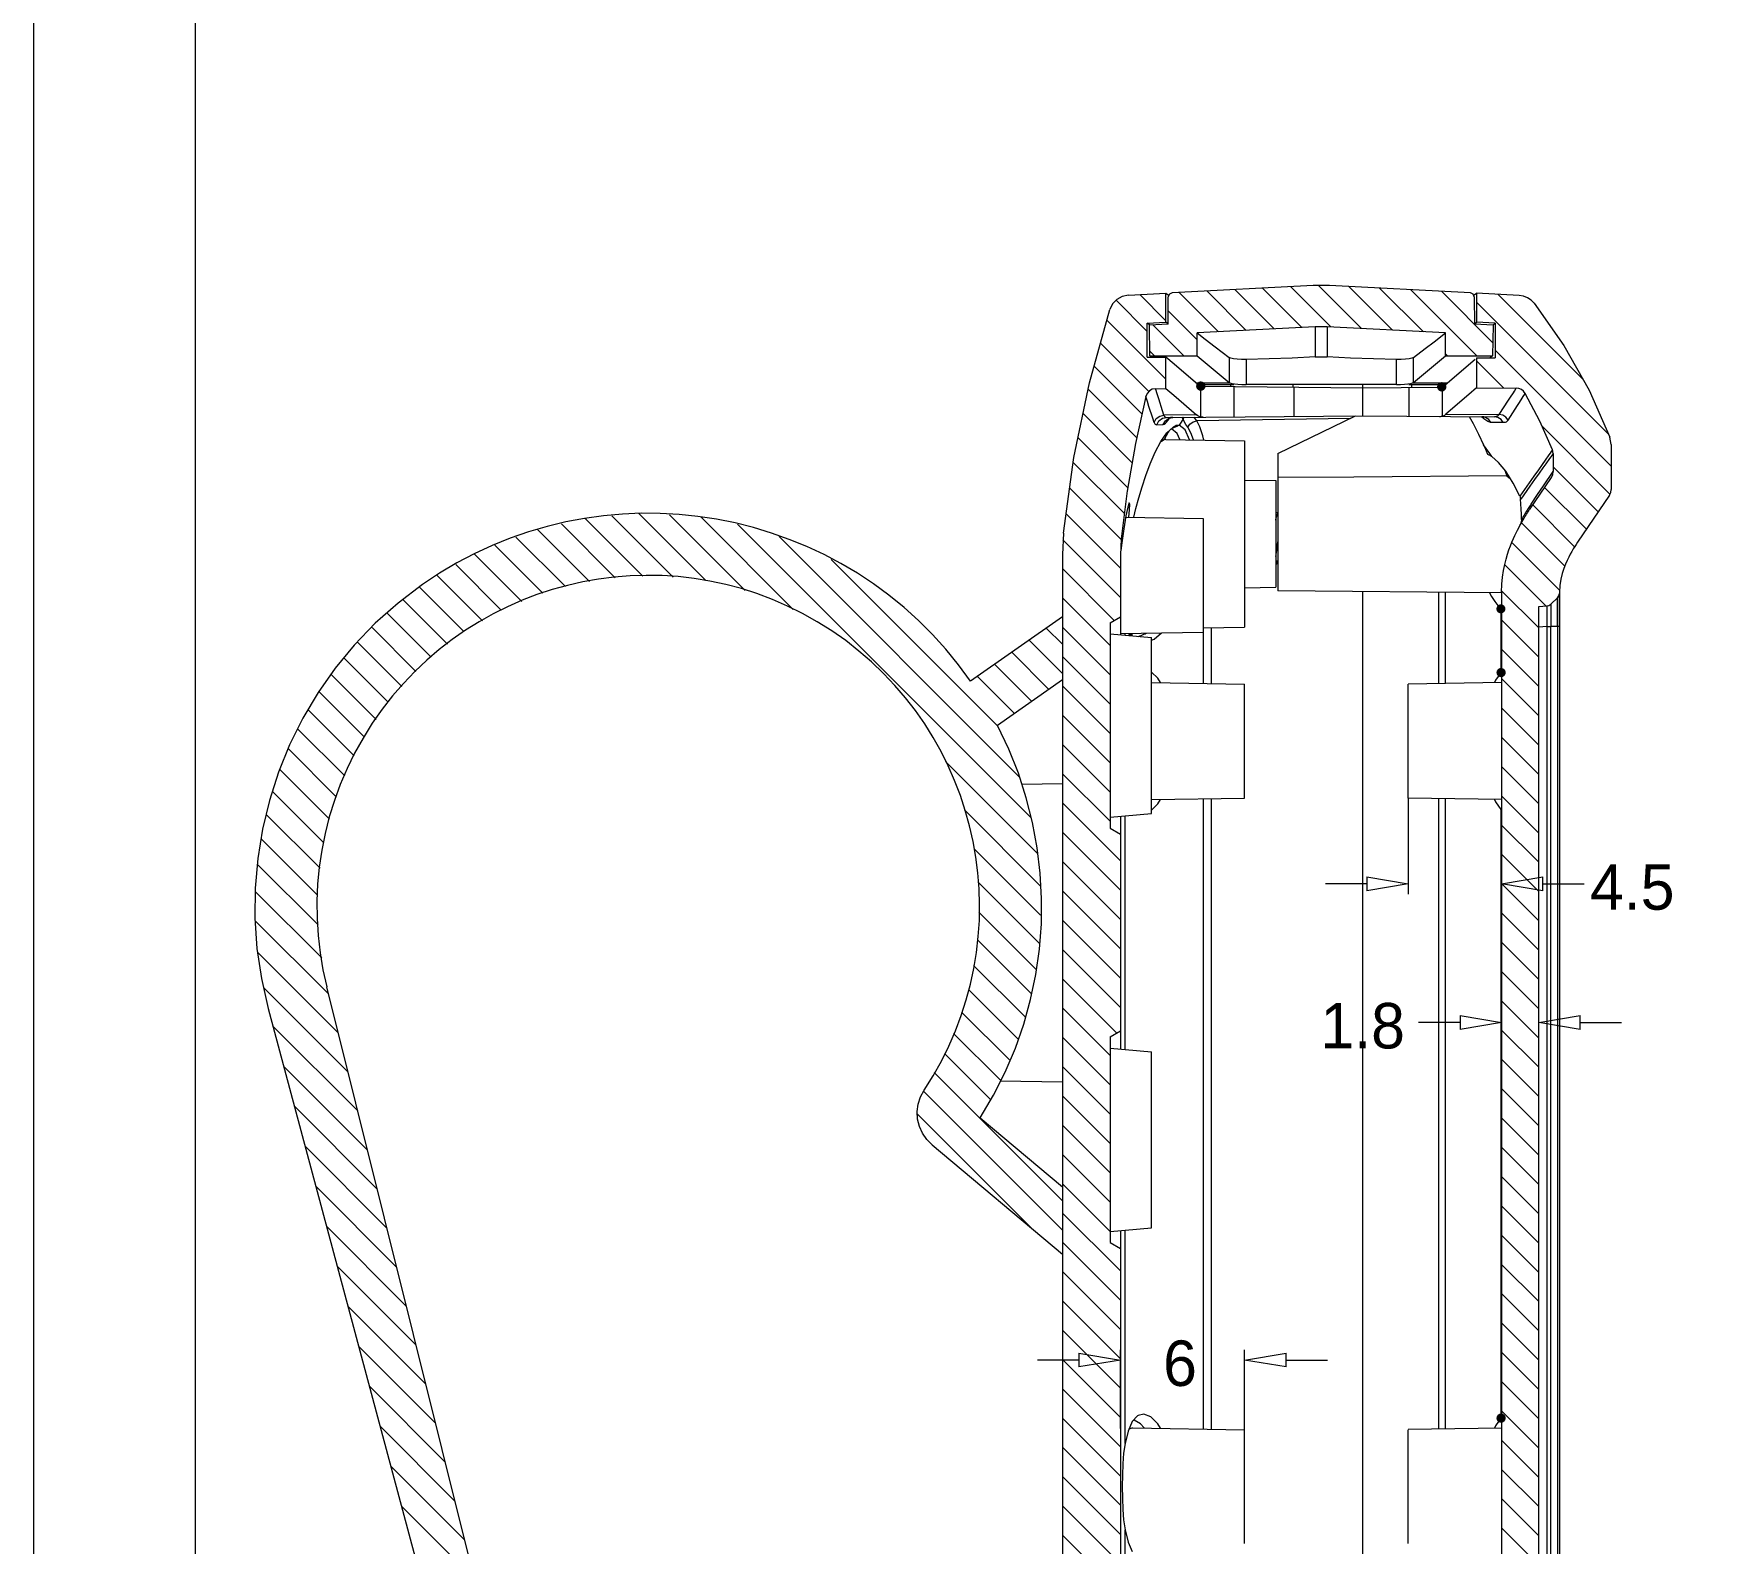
# Model space of a CAD drawing. Header units: millimetres. Extents: x 0 to 260, y 22 to 203.
# Drawn here: x 0.13 to 46.33, y 115.7 to 157.44 of the extents above; entities that cross this region are included whole.
import ezdxf

# ---------------------------------------------------------------- set-up
doc = ezdxf.new("R2010")
doc.units = ezdxf.units.MM

msp = doc.modelspace()

# ---------------------------------------------------------------- hatches: boundary and pattern name
h = msp.add_hatch(color=7)
edge = h.paths.add_edge_path()
edge.add_arc((32.399288, 147.694967), 0.13105, 0, 360)
h = msp.add_hatch(color=7)
edge = h.paths.add_edge_path()
edge.add_arc((39.060437, 147.675), 0.13105, 0, 360)
h = msp.add_hatch(color=7)
edge = h.paths.add_edge_path()
edge.add_arc((40.695069, 141.537761), 0.126348, 0, 360)
h = msp.add_hatch(color=7)
edge = h.paths.add_edge_path()
edge.add_arc((40.700784, 139.776376), 0.129248, 0, 360)
h = msp.add_hatch(color=7)
edge = h.paths.add_edge_path()
edge.add_arc((40.700784, 119.166957), 0.129248, 0, 360)

# ---------------------------------------------------------------- linework, layer by layer
at = {"color": 7, "lineweight": 0}
for points in [[(0.128058, 22.287794), (259.869517, 22.287794), (259.869517, 202.784781), (0.128058, 202.784781)], [(4.604456, 198.308031), (255.392767, 198.308031), (255.392767, 26.763839), (4.604456, 26.763839)]]:
    msp.add_lwpolyline(points, close=True, dxfattribs=at)
for points in [[(30.399355, 150.210485), (30.228026, 150.174667), (30.078592, 150.091158), (29.96051, 149.9673), (29.883241, 149.810435)], [(30.399355, 150.210485), (31.436169, 150.264812)], [(31.43631, 149.462208), (31.43631, 150.264777)], [(31.43631, 150.264742), (31.526974, 150.195597)], [(31.493495, 149.407951), (31.500198, 150.160426)], [(31.608571, 150.273844), (31.531886, 150.238654), (31.499916, 150.160602)], [(35.505143, 150.477996), (31.608712, 150.273738)], [(35.954582, 150.477996), (35.505143, 150.477996)], [(39.851154, 150.273844), (35.954723, 150.478102)], [(39.959668, 150.160531), (39.927962, 150.238583), (39.851013, 150.273773)], [(39.932963, 150.195668), (40.023627, 150.264813)], [(39.959668, 150.160531), (39.966371, 149.408056)], [(40.023556, 150.264742), (40.023556, 149.462172)], [(41.197318, 150.203217), (40.023627, 150.264601)], [(41.618641, 149.98379), (41.532932, 150.0721), (41.431713, 150.139409), (41.318653, 150.183765), (41.197424, 150.203217)], [(29.319643, 147.781151), (29.883382, 149.810329)], [(41.618641, 149.98379), (42.43638, 148.821034)], [(30.982603, 149.386396), (30.920866, 149.435079)], [(30.920937, 149.43515), (31.436345, 149.462314)], [(30.920937, 148.497749), (30.920937, 149.435079)], [(30.993115, 148.531509), (30.978299, 149.380998)], [(31.493495, 149.407951), (30.97844, 149.380787)], [(31.498328, 149.413948), (31.436239, 149.462278)], [(35.565115, 149.334537), (32.294865, 149.16344)], [(35.89461, 149.334537), (35.565115, 149.334537)], [(35.565115, 149.334537), (35.565115, 148.501276)], [(35.89461, 149.334537), (35.89461, 148.501276)], [(39.164895, 149.163334), (35.894645, 149.334432)], [(39.966194, 149.417581), (40.023697, 149.462031)], [(40.481603, 149.380892), (39.966194, 149.408056)], [(40.538788, 149.43515), (40.023733, 149.462314)], [(40.481603, 149.380892), (40.466786, 148.531404)], [(40.477123, 149.386396), (40.538859, 149.435079)], [(40.538788, 149.43515), (40.538788, 148.477711)], [(32.295006, 149.163334), (32.516198, 148.994354), (32.793834, 148.78304), (33.182948, 148.487765)], [(32.295006, 148.531509), (32.295006, 149.163334)], [(38.276742, 148.487765), (38.597417, 148.730829), (38.846125, 148.919918)], [(38.846019, 148.919953), (39.16493, 149.16337)], [(39.164895, 148.531509), (39.164895, 149.163334)], [(42.436344, 148.821069), (43.134844, 147.583525)], [(30.920937, 148.497749), (31.436345, 148.493162)], [(30.993115, 148.531509), (32.294865, 148.531509)], [(31.033755, 148.49669), (30.993186, 148.531615)], [(31.43631, 147.625435), (31.43631, 148.493268)], [(32.317584, 147.739488), (31.658948, 148.302169), (31.436345, 148.493374)], [(32.295006, 148.531509), (32.516198, 148.348418), (32.793834, 148.119112), (33.182948, 147.798084)], [(33.653236, 148.430403), (33.523061, 148.430403), (33.403822, 148.437106), (33.304692, 148.449101), (33.228844, 148.466739), (33.182983, 148.487906)], [(33.182983, 148.487765), (33.182983, 147.798084)], [(33.653236, 148.430403), (33.653236, 147.74037)], [(35.565115, 148.501347), (34.925176, 148.471714), (34.287354, 148.448077), (33.653412, 148.430439)], [(35.565115, 148.501347), (35.675182, 148.505227), (35.784896, 148.505227), (35.89461, 148.501347)], [(37.806665, 148.430403), (37.172724, 148.448042), (36.534901, 148.471678), (35.89461, 148.501312)], [(38.276742, 148.487765), (38.230881, 148.466598), (38.155033, 148.449312), (38.055903, 148.436965), (37.936664, 148.430615), (37.806489, 148.430262)], [(37.806665, 147.740335), (37.806665, 148.430368)], [(38.276742, 147.798226), (38.276742, 148.487906)], [(38.666208, 148.119112), (39.109297, 148.485648), (39.165036, 148.531509)], [(39.143164, 147.719838), (39.800742, 148.282166), (39.984186, 148.439505)], [(39.164895, 148.531509), (40.466645, 148.531509)], [(40.023556, 148.473125), (40.538612, 148.477711)], [(40.023556, 148.473125), (40.023556, 147.645508)], [(40.466786, 148.531509), (40.402581, 148.476476)], [(38.276742, 147.798226), (38.666208, 148.119253)], [(28.892817, 145.718742), (29.319679, 147.781081)], [(30.877686, 147.404102), (30.5937, 146.105174)], [(30.884601, 147.3829), (30.877545, 147.404067)], [(31.153312, 147.62286), (31.059214, 147.606147), (30.977849, 147.560859), (30.915335, 147.491891), (30.877792, 147.404137)], [(30.921784, 147.268706), (30.884742, 147.383006)], [(31.160191, 147.60134), (31.153135, 147.62286)], [(31.153312, 147.62286), (31.436239, 147.625329)], [(31.196562, 147.483865), (31.160226, 147.60134)], [(31.344164, 147.01206), (31.240801, 147.344024), (31.196703, 147.483724)], [(31.43631, 147.625435), (31.650093, 147.441991), (32.282977, 146.901182)], [(32.264526, 147.784785), (33.204679, 147.784785)], [(32.317584, 147.739488), (32.340868, 147.721496), (32.365209, 147.707385), (32.389551, 147.697155)], [(32.322064, 147.736031), (33.311959, 147.736031)], [(32.389586, 147.697261), (32.389586, 146.844244)], [(32.409059, 147.692604), (32.433401, 147.689782), (32.462682, 147.688723)], [(32.462611, 147.688653), (36.874803, 147.6502)], [(33.182983, 147.798226), (33.204503, 147.78482)], [(33.204503, 147.784785), (33.258125, 147.766793)], [(33.224858, 147.736031), (33.224858, 147.682056)], [(33.258266, 147.766687), (33.333761, 147.75434)], [(33.311818, 147.681244), (33.311818, 146.846219)], [(33.333725, 147.754305), (33.427211, 147.746544), (33.535514, 147.74231), (33.653342, 147.740194)], [(35.203024, 147.736031), (34.424091, 147.736736), (33.653271, 147.740264)], [(34.953928, 147.666957), (34.953928, 147.736101)], [(34.980809, 146.860789), (34.980809, 147.666534)], [(35.985909, 147.736031), (35.203095, 147.736031)], [(37.806665, 147.740335), (36.902143, 147.736454), (35.985979, 147.736101)], [(36.874909, 146.877334), (36.874909, 147.735996)], [(36.874909, 147.650059), (38.99722, 147.668756)], [(37.806665, 147.740335), (37.92414, 147.742451), (38.032796, 147.746685), (38.125929, 147.754446)], [(38.126, 147.754305), (38.201494, 147.766652), (38.255116, 147.784644)], [(38.147872, 147.736031), (39.143058, 147.736031)], [(38.147872, 147.661277), (38.147872, 146.866116)], [(38.235043, 147.661948), (38.235043, 147.736031)], [(38.255187, 147.784785), (38.267181, 147.791487)], [(38.255187, 147.784785), (39.218976, 147.784785)], [(39.050666, 147.672637), (39.026324, 147.669814), (38.997043, 147.668756)], [(39.143164, 147.719838), (39.119175, 147.701494), (39.094833, 147.687383), (39.070139, 147.677152)], [(39.070139, 147.677293), (39.070139, 146.864141)], [(40.023556, 147.645437), (39.80942, 147.46164), (39.175831, 146.920832)], [(40.023556, 147.645437), (41.119637, 147.635912)], [(40.90483, 147.306947), (40.959864, 147.391261)], [(40.959934, 147.391191), (41.039309, 147.511135), (41.068237, 147.555938)], [(41.068308, 147.556008), (41.119813, 147.635736)], [(41.365593, 147.491768), (41.320179, 147.551365), (41.261833, 147.596543), (41.193895, 147.625316), (41.119707, 147.635701)], [(41.206455, 147.244082), (41.285477, 147.365791), (41.314405, 147.410946), (41.353211, 147.472329)], [(41.353211, 147.472294), (41.365558, 147.491697)], [(42.120926, 145.937534), (41.769912, 146.726698), (41.365629, 147.491873)], [(43.134844, 147.583596), (43.70705, 146.283962)], [(30.966939, 147.132463), (30.921784, 147.268636)], [(31.111296, 146.693184), (31.073196, 146.808896), (30.96701, 147.132393)], [(31.381559, 146.893527), (31.344164, 147.01206)], [(39.070139, 146.864246), (39.106475, 146.876594), (39.141753, 146.895291), (39.175972, 146.921044)], [(39.175902, 146.920902), (40.647338, 146.908202)], [(40.647479, 146.908344), (40.904654, 147.306983)], [(40.895341, 146.75485), (41.15181, 147.158428)], [(41.151669, 147.158463), (41.206349, 147.244188)], [(31.111296, 146.693184), (31.169857, 146.796196), (31.26546, 146.866751), (31.381524, 146.893562)], [(31.111296, 146.693184), (31.11941, 146.672371), (31.129287, 146.65579), (31.140576, 146.642737), (31.153276, 146.634271), (31.167388, 146.628979), (31.183262, 146.627921)], [(31.183121, 146.628097), (31.240977, 146.732519), (31.336227, 146.804133), (31.451938, 146.829886)], [(31.183121, 146.628097), (31.36198, 146.636564)], [(31.298021, 146.159396), (31.464532, 146.39858), (31.631043, 146.558388)], [(31.362086, 146.636705), (31.391013, 146.646582), (31.422411, 146.670571), (31.455924, 146.704791), (31.490144, 146.746419)], [(31.362086, 146.636705), (31.420647, 146.737599)], [(32.283118, 146.901288), (31.381418, 146.893527)], [(31.381559, 146.893527), (31.389673, 146.873771), (31.399198, 146.857544), (31.410134, 146.845549), (31.422481, 146.83673), (31.436592, 146.831438), (31.451762, 146.830027)], [(31.420647, 146.737634), (31.514133, 146.806426)], [(31.519883, 146.451708), (31.500128, 146.417136), (31.444741, 146.316594)], [(31.451832, 146.829956), (36.875085, 146.877229)], [(31.490073, 146.746419), (31.52394, 146.79228), (31.535934, 146.810271)], [(31.565356, 146.822901), (31.510323, 146.799265), (31.499387, 146.791151)], [(31.514168, 146.806532), (31.625293, 146.831579)], [(31.625293, 146.831509), (31.565321, 146.823042)], [(31.659583, 146.547628), (31.586558, 146.516231)], [(31.746049, 146.384857), (31.586593, 146.51609)], [(31.688687, 146.591902), (31.630832, 146.558388)], [(31.733984, 146.57899), (31.659548, 146.547593)], [(31.720896, 146.60432), (31.688793, 146.591972)], [(31.803587, 146.611199), (31.721037, 146.604143)], [(31.803234, 146.611199), (31.73409, 146.579096)], [(32.088314, 146.210726), (31.9659, 146.482364), (31.803269, 146.611128)], [(31.907797, 146.785859), (31.855586, 146.698723), (31.803728, 146.611234)], [(31.907797, 146.785859), (31.886631, 146.833837)], [(32.036279, 146.556765), (31.984421, 146.636493), (31.941029, 146.713046), (31.907515, 146.785718)], [(31.907797, 146.785859), (31.943075, 146.83419)], [(32.036279, 146.556765), (32.096604, 146.644254), (32.184093, 146.705637), (32.286399, 146.732801)], [(32.195805, 146.208821), (32.123133, 146.401437), (32.03635, 146.556659)], [(32.286399, 146.732801), (32.235246, 146.809001), (32.219371, 146.836518)], [(32.389586, 146.844279), (32.35325, 146.856626), (32.317619, 146.875676), (32.283047, 146.901429)], [(36.525412, 146.803427), (32.286434, 146.732872)], [(32.487588, 146.203811), (32.459718, 146.318464), (32.371524, 146.569994), (32.286504, 146.732978)], [(32.462611, 146.838741), (32.433331, 146.839093), (32.408989, 146.840857), (32.389586, 146.844385)], [(34.527596, 145.829161), (36.67319, 146.8755)], [(36.874909, 146.877334), (40.514164, 146.845584)], [(38.997114, 146.858743), (39.026394, 146.859096), (39.050736, 146.86086), (39.070139, 146.864387)], [(39.821873, 146.851511), (39.92559, 146.660658), (40.073756, 146.370322), (40.214867, 146.075753)], [(40.22785, 146.78847), (40.162233, 146.848442)], [(40.220124, 146.841527), (40.174616, 146.848583)], [(40.273852, 146.828581), (40.175074, 146.848689)], [(40.419761, 146.689939), (40.337916, 146.714281), (40.22785, 146.788364)], [(40.419761, 146.689939), (40.359436, 146.773194), (40.273711, 146.828581)], [(40.761497, 146.685952), (40.419655, 146.689833)], [(40.647479, 146.908344), (40.630898, 146.888235), (40.611848, 146.87236), (40.590682, 146.860366), (40.567046, 146.851899), (40.541646, 146.84696), (40.514129, 146.845549)], [(40.761497, 146.685952), (40.700466, 146.769914), (40.614388, 146.825652), (40.514199, 146.845408)], [(40.895341, 146.75485), (40.832546, 146.834225), (40.746468, 146.887494), (40.647338, 146.908308)], [(40.895341, 146.75485), (40.87876, 146.732978), (40.85971, 146.715339), (40.838191, 146.702286), (40.814554, 146.692761), (40.789154, 146.687469), (40.761638, 146.686058)], [(30.593665, 146.105104), (30.367534, 144.79524)], [(30.545405, 144.067354), (30.603966, 144.307948), (30.684752, 144.60922), (30.775063, 144.914373), (30.879133, 145.227993), (31.000136, 145.548315), (31.140541, 145.866167), (31.29788, 146.159326)], [(31.303172, 146.166805), (31.344094, 146.195027), (31.389602, 146.215488)], [(31.4446, 146.316488), (31.389567, 146.215241)], [(31.436169, 146.222085), (31.389602, 146.215382)], [(31.434264, 146.222261), (33.611608, 146.184161)], [(31.821826, 146.215347), (31.745978, 146.38468)], [(33.611714, 146.184197), (33.611714, 141.031877)], [(40.441633, 145.746999), (40.367197, 145.857066), (40.291703, 145.96678), (40.214797, 146.075788)], [(40.336223, 145.804537), (40.297065, 145.894496), (40.256495, 145.984807), (40.214867, 146.075823)], [(43.744621, 146.079633), (43.707226, 146.283892)], [(43.744621, 146.079633), (43.744621, 144.841031)], [(28.604633, 143.632414), (28.892853, 145.718742)], [(34.527596, 145.829161), (34.527596, 142.033625)], [(40.370478, 145.78905), (40.336258, 145.804572)], [(40.39616, 145.775257), (40.370407, 145.789015)], [(40.442162, 145.746646), (40.405826, 145.769577)], [(40.626806, 145.58645), (40.441598, 145.746964)], [(40.830747, 145.339117), (40.626841, 145.586415)], [(41.915786, 145.644164), (41.836411, 145.530923), (41.732341, 145.383462), (41.606752, 145.205662), (41.474461, 145.016573)], [(41.936458, 145.543729), (41.857436, 145.433309), (41.753014, 145.289376), (41.627778, 145.115809), (41.495133, 144.930248)], [(42.054286, 145.845354), (42.019361, 145.795259), (41.915644, 145.64427)], [(42.10304, 145.778185), (42.075171, 145.740085), (42.040246, 145.691401), (41.936529, 145.543587)], [(42.120785, 145.937358), (42.082332, 145.884441), (42.054462, 145.845283)], [(42.141599, 145.830043), (42.103146, 145.778185)], [(42.141775, 145.830219), (42.120961, 145.937464)], [(42.141775, 145.830219), (42.141775, 145.332097)], [(33.611714, 145.096406), (34.470375, 145.08159)], [(34.470411, 145.081237), (34.470411, 142.134837)], [(40.856253, 145.212506), (36.630681, 145.181461), (34.527772, 145.165586)], [(40.792153, 145.386143), (40.817906, 145.317351), (40.856359, 145.212576)], [(41.036946, 145.016114), (40.830923, 145.339259)], [(40.856253, 145.212506), (40.965261, 145.128897)], [(41.484621, 144.273023), (42.092457, 145.171901)], [(41.527695, 144.428916), (41.710081, 144.698438), (41.875534, 144.941854), (42.141881, 145.332379)], [(42.092527, 145.17183), (42.12926, 145.248251), (42.141916, 145.332344)], [(30.36764, 144.795311), (30.200071, 143.476627)], [(41.222119, 144.650601), (41.03691, 145.016079)], [(41.222119, 144.650601), (41.227763, 144.636843), (41.232702, 144.623084)], [(41.474461, 145.016467), (41.222224, 144.650636)], [(41.241768, 144.571544), (41.240004, 144.58883), (41.236829, 144.606116), (41.232949, 144.623049)], [(41.495133, 144.930177), (41.241839, 144.571402)], [(43.695514, 144.680587), (42.81745, 143.382718)], [(43.695514, 144.680587), (43.732071, 144.757008), (43.74455, 144.841101)], [(26.034259, 139.542202), (25.701618, 139.992596), (25.350377, 140.420995), (24.981488, 140.827232), (24.595901, 141.21114), (24.19457, 141.572551), (23.778446, 141.911297), (23.348482, 142.227209), (22.905627, 142.520121), (22.450836, 142.789864), (21.985059, 143.036271), (21.509249, 143.259173), (21.024357, 143.458404), (20.531336, 143.633794), (20.031136, 143.785177), (19.524711, 143.912384), (19.013011, 144.015248), (18.49699, 144.093601), (17.977597, 144.147275), (17.455787, 144.176102), (16.93251, 144.179914), (16.408718, 144.158544), (15.885363, 144.111824), (15.363398, 144.039585), (14.843773, 143.941661), (14.327441, 143.817883), (13.815354, 143.668083), (13.308464, 143.492095), (12.807722, 143.289748), (12.31408, 143.060877), (11.828491, 142.805313), (11.351905, 142.522889), (10.885276, 142.213436), (10.207054, 141.698039), (9.577892, 141.137712), (8.999032, 140.53587), (8.471719, 139.895928), (7.997197, 139.221302), (7.576709, 138.515404), (7.211499, 137.781651), (6.902812, 137.023457), (6.65189, 136.244237), (6.459978, 135.447406), (6.32832, 134.636378), (6.25816, 133.814569), (6.250741, 132.985392), (6.307307, 132.152263), (6.429102, 131.318597), (6.61737, 130.487808)], [(30.423309, 144.466134), (30.380975, 144.352539), (30.328411, 144.110886), (30.267734, 143.749995)], [(30.40761, 144.069752), (30.429129, 144.272953), (30.435479, 144.43135), (30.423132, 144.466275)], [(34.470411, 144.20342), (34.527561, 144.20342)], [(34.470411, 143.987943), (34.485227, 144.052854), (34.506394, 144.125527), (34.527561, 144.174916)], [(41.187511, 143.781216), (41.219967, 143.841893), (41.251011, 143.897632), (41.280292, 143.948785), (41.307808, 143.996057), (41.334267, 144.040154), (41.359314, 144.080724), (41.383303, 144.118824), (41.405881, 144.154102), (41.427753, 144.187968), (41.443628, 144.211604), (41.479258, 144.265227)], [(41.267415, 144.009639), (41.263887, 144.154984), (41.258243, 144.297153), (41.250835, 144.436147), (41.241662, 144.571614)], [(41.355257, 144.161051), (41.336207, 144.128949), (41.31504, 144.093671), (41.292462, 144.053807), (41.267415, 144.00971)], [(41.389194, 144.216508), (41.372966, 144.19005), (41.355328, 144.161122)], [(41.451742, 144.314862), (41.430222, 144.281701), (41.417875, 144.262299), (41.404117, 144.240426), (41.3893, 144.216437)], [(41.469804, 144.34245), (41.451812, 144.314933)], [(41.486878, 144.368097), (41.469945, 144.342344)], [(41.503741, 144.393426), (41.486808, 144.368026)], [(41.527695, 144.428916), (41.503706, 144.393285)], [(41.523744, 144.372577), (41.527624, 144.429021)], [(30.267592, 143.750065), (30.206209, 143.299921)], [(30.321673, 144.071305), (32.466915, 144.03391)], [(32.466739, 144.03324), (32.466739, 140.892812)], [(40.959264, 143.281506), (41.000539, 143.384164), (41.040756, 143.478003), (41.079914, 143.564081), (41.117308, 143.643103), (41.153292, 143.71507), (41.187511, 143.781392)], [(41.267415, 144.009639), (41.258949, 143.932028), (41.232843, 143.865)], [(28.604633, 143.632414), (28.573942, 143.039394)], [(30.200036, 143.476698), (30.176752, 143.030434)], [(30.206068, 143.29978), (30.18984, 143.14103)], [(34.470411, 142.98041), (34.488049, 143.091888), (34.507452, 143.232999), (34.526855, 143.387868)], [(40.765977, 142.597681), (40.799844, 142.761723), (40.837238, 142.910595), (40.876749, 143.046062), (40.918024, 143.169181), (40.959299, 143.281365)], [(42.774658, 143.318547), (42.736206, 143.259281), (42.694931, 143.192253)], [(42.814946, 143.378661), (42.774729, 143.318689)], [(28.573801, 143.0395), (28.573801, 112.117117)], [(30.176787, 143.03054), (30.176787, 140.82074)], [(34.527596, 142.847624), (34.479618, 142.766486)], [(34.479724, 142.766309), (34.494541, 142.800881), (34.513943, 142.871437)], [(42.482841, 142.773365), (42.436979, 142.654479)], [(42.694895, 143.192288), (42.652562, 143.119969), (42.61164, 143.04518), (42.570012, 142.964747), (42.527326, 142.875494), (42.482876, 142.773541)], [(24.751277, 128.231089), (25.002377, 128.630195), (25.230519, 129.037136), (25.435865, 129.451113), (25.618574, 129.871328), (25.778808, 130.296984), (25.916727, 130.727281), (26.032491, 131.161423), (26.126261, 131.598612), (26.198199, 132.038048), (26.248463, 132.478936), (26.277215, 132.920476), (26.284616, 133.36187), (26.270826, 133.802321), (26.236005, 134.241031), (26.180315, 134.677201), (26.103915, 135.110035), (26.006967, 135.538733), (25.889631, 135.962498), (25.752067, 136.380532), (25.594437, 136.792037), (25.4169, 137.196215), (25.219617, 137.592269), (25.00275, 137.979399), (24.766457, 138.356809), (24.510901, 138.723699), (24.236242, 139.079274), (23.94264, 139.422733), (23.630255, 139.75328), (23.299249, 140.070116), (22.949782, 140.372444), (22.582015, 140.659466), (22.196108, 140.930383), (21.797033, 141.181483), (21.390122, 141.409625), (20.976173, 141.614971), (20.555984, 141.79768), (20.130352, 141.957914), (19.700076, 142.095833), (19.265954, 142.211597), (18.828783, 142.305368), (18.389362, 142.377305), (17.948488, 142.427569), (17.506959, 142.456321), (17.065574, 142.463722), (16.62513, 142.449932), (16.186426, 142.415111), (15.750258, 142.359421), (15.317426, 142.283021), (14.888727, 142.186073), (14.464958, 142.068737), (14.046919, 141.931173), (13.635407, 141.773543), (13.23122, 141.596006), (12.835155, 141.398723), (12.448011, 141.181856), (12.070586, 140.945564), (11.703678, 140.690007), (11.348084, 140.415348), (11.004603, 140.121746), (10.674032, 139.809361), (10.35717, 139.478355), (10.054814, 139.128888), (9.767762, 138.761121), (9.496813, 138.375214), (9.240827, 137.967467), (9.007703, 137.548927), (8.797604, 137.120544), (8.610696, 136.683264), (8.447144, 136.238036), (8.307112, 135.785809), (8.190766, 135.32753), (8.09827, 134.864149), (8.029789, 134.396612), (7.985488, 133.925869), (7.965531, 133.452868), (7.970085, 132.978557), (7.999312, 132.503884), (8.053379, 132.029798), (8.132451, 131.557246), (8.236691, 131.087178)], [(40.71052, 142.000464), (40.717929, 142.218833), (40.737684, 142.417094), (40.765906, 142.597717)], [(42.437015, 142.654514), (42.392212, 142.516225), (42.352348, 142.357828), (42.324126, 142.183908)], [(33.611714, 142.119491), (34.470375, 142.134308)], [(40.710344, 141.979615), (34.527561, 142.03359)], [(36.874909, 113.143665), (36.874909, 142.013234)], [(38.966105, 141.994961), (38.966105, 139.471894)], [(39.160732, 139.475386), (39.160732, 141.993161)], [(40.378592, 141.982543), (40.437506, 141.877062), (40.523936, 141.743007), (40.609661, 141.629412), (40.693269, 141.538396)], [(40.71052, 142.000464), (40.71052, 113.156294)], [(42.259779, 141.840938), (42.07316, 141.664196)], [(42.259779, 141.840938), (42.299423, 141.897779), (42.313401, 141.965468)], [(42.259779, 141.049093), (42.26119, 141.255115), (42.262249, 141.449848), (42.262601, 141.617065), (42.262249, 141.743712), (42.26119, 141.820265), (42.259779, 141.841432)], [(42.313507, 142.000464), (42.313507, 113.156294)], [(42.313507, 141.044613), (42.313507, 141.940315)], [(42.324196, 142.183732), (42.313613, 142.000287)], [(40.696903, 141.536914), (40.696903, 139.771614)], [(41.740949, 141.605494), (41.963904, 141.617136)], [(41.740949, 113.55137), (41.740949, 141.605318)], [(41.96401, 141.617206), (42.022924, 141.630876), (42.073371, 141.664126)], [(41.96401, 141.617206), (41.96401, 141.593217), (41.96401, 141.527248)], [(41.964187, 141.527283), (41.964187, 141.045389)], [(42.072384, 141.568099), (42.072384, 141.336324)], [(42.07323, 141.664055), (42.072877, 141.639008), (42.072525, 141.568099)], [(28.573801, 141.320414), (26.034153, 139.542061)], [(29.890508, 141.152809), (30.176964, 141.317909)], [(29.890508, 141.152809), (29.890508, 135.472029)], [(32.464692, 141.011734), (33.611573, 141.031842)], [(32.694633, 139.473481), (32.694633, 141.015826)], [(41.96401, 141.045494), (41.741055, 141.033853)], [(41.96401, 141.045494), (42.040916, 141.047611), (42.073371, 141.048669)], [(41.96401, 141.045494), (41.96401, 114.111617)], [(42.072384, 141.33643), (42.073089, 141.048916)], [(42.259779, 141.049093), (42.07316, 141.04874)], [(42.07323, 114.107771), (42.07323, 141.048705)], [(42.259779, 141.049093), (42.259779, 114.107807)], [(42.313507, 141.04874), (42.288813, 141.047682), (42.259885, 141.04874)], [(29.890508, 140.845681), (31.035625, 140.745492)], [(30.176787, 140.852207), (32.466668, 140.892071)], [(30.304952, 140.809486), (30.304952, 140.854289)], [(30.456717, 140.796222), (30.411561, 140.856194)], [(30.422779, 140.8436), (30.50921, 140.821375)], [(30.422956, 140.8436), (30.469875, 140.794916)], [(30.680131, 140.776607), (30.714516, 140.790239), (30.749175, 140.804357), (30.788786, 140.820572), (30.828332, 140.836803), (30.862793, 140.850972), (30.887149, 140.860998)], [(31.035484, 135.879381), (31.035484, 140.745598)], [(31.035484, 140.675466), (31.107451, 140.701571)], [(31.107309, 140.701501), (31.308393, 140.871892)], [(32.461588, 140.892177), (32.461588, 139.477538)], [(28.573801, 139.573212), (26.777809, 138.315559)], [(31.286274, 139.498105), (31.212543, 139.616991), (31.035449, 139.791264)], [(40.696903, 139.771473), (40.546973, 139.562981), (40.514164, 139.499128)], [(31.035484, 139.502409), (33.61182, 139.457606)], [(33.611714, 136.308818), (33.611714, 139.457359)], [(40.71052, 139.502409), (38.134184, 139.457606)], [(38.13429, 136.308818), (38.13429, 139.457359)], [(26.304169, 127.468701), (26.67189, 128.092032), (26.994995, 128.733241), (27.273383, 129.390058), (27.506954, 130.060212), (27.695608, 130.74143), (27.839245, 131.431442), (27.937764, 132.127976), (27.991065, 132.828762), (27.999047, 133.531528), (27.961612, 134.234003), (27.878657, 134.933916), (27.750084, 135.628996), (27.575792, 136.316972), (27.35568, 136.995571), (27.089649, 137.662524), (26.777597, 138.315559)], [(27.449815, 136.693628), (28.573765, 136.713031)], [(31.035484, 136.263874), (33.61182, 136.308677)], [(32.461588, 136.288674), (32.461588, 118.868155)], [(32.694633, 118.864062), (32.694633, 136.292696)], [(40.71052, 136.263874), (38.134184, 136.308677)], [(38.966105, 136.294354), (38.966105, 118.862546)], [(39.160732, 118.865967), (39.160732, 136.291073)], [(29.890508, 135.779298), (31.035625, 135.879487)], [(31.035484, 135.975161), (31.212578, 136.14908), (31.286309, 136.268319)], [(40.514341, 136.267296), (40.547149, 136.203443), (40.697079, 135.994951)], [(40.696903, 135.99481), (40.696903, 119.162019)], [(29.890508, 135.47217), (30.176964, 135.30707)], [(30.176787, 135.804275), (30.176787, 129.371019)], [(30.304952, 129.359731), (30.304952, 135.815564)], [(12.227348, 115.080662), (8.236373, 131.087248)], [(6.617511, 130.487984), (10.960559, 114.279609)], [(29.890508, 129.703019), (30.176964, 129.868471)], [(29.890508, 129.703019), (29.890508, 124.022591)], [(29.890508, 129.396067), (31.035625, 129.295878)], [(31.035484, 124.429802), (31.035484, 129.295666)], [(26.851927, 128.49225), (28.573836, 128.462264)], [(24.571466, 127.434587), (24.560883, 127.643079), (24.588047, 127.849806), (24.652252, 128.048067)], [(24.652429, 128.048173), (24.751206, 128.231265)], [(24.968659, 126.720953), (24.821903, 126.868414), (24.704428, 127.040922), (24.619761, 127.231422), (24.571431, 127.434622)], [(26.304169, 127.468701), (28.573942, 125.564053)], [(24.968659, 126.720953), (28.573695, 123.695883)], [(29.890508, 124.329543), (31.035625, 124.429732)], [(30.176787, 124.354696), (30.176787, 112.126007)], [(30.304952, 118.464789), (30.304952, 124.366055)], [(29.890508, 124.022591), (30.176964, 123.857138)], [(30.667713, 119.241111), (30.651132, 119.230881), (30.505435, 119.071425)], [(30.824135, 119.276424), (30.667854, 119.241147)], [(31.286274, 118.88851), (31.212543, 119.007749), (31.015693, 119.201071), (30.824135, 119.276566)], [(30.389865, 118.809276), (30.304846, 118.464612)], [(30.505471, 119.071461), (30.389759, 118.809347)], [(30.416077, 118.868719), (30.499332, 118.90188), (30.51556, 118.90188)], [(30.516124, 118.901951), (33.611749, 118.847976)], [(30.556976, 119.106597), (30.534398, 119.103069)], [(30.831719, 118.896447), (30.736469, 119.009336), (30.556906, 119.106703)], [(33.611714, 115.699399), (33.611714, 118.847941)], [(40.71052, 118.89299), (38.134184, 118.848187)], [(38.13429, 115.699399), (38.13429, 118.847941)], [(40.696903, 119.162054), (40.546973, 118.953562), (40.514164, 118.889709)], [(30.304952, 118.464789), (30.266852, 118.195619), (30.242863, 117.902108), (30.230163, 117.592016), (30.225929, 117.274164), (30.230163, 116.955605), (30.242863, 116.645514), (30.266499, 116.35165), (30.304952, 116.08248)], [(30.304952, 114.302399), (30.304952, 116.082516)], [(30.304952, 116.08248), (30.389971, 115.737816)], [(30.389865, 115.737993), (30.505576, 115.475879)]]:
    msp.add_lwpolyline(points, dxfattribs=at)
at = {"color": 40, "lineweight": 0, "true_color": 0xffbf00}
for points in [[(31.43631, 149.501825), (30.710999, 150.226783)], [(32.886897, 149.194344), (31.797519, 150.283721)], [(33.656164, 149.234631), (32.566786, 150.324009)], [(34.425467, 149.274953), (33.336089, 150.364331)], [(35.194734, 149.315276), (34.105356, 150.404654)], [(35.989895, 149.329563), (34.874412, 150.445047)], [(36.844252, 149.284937), (35.646219, 150.48297)], [(37.698821, 149.240169), (36.488793, 150.450197)], [(38.553214, 149.195367), (37.343186, 150.405394)], [(40.026484, 148.531509), (38.197331, 150.360662)], [(40.472995, 148.894624), (39.052006, 150.315612)], [(42.969639, 147.87626), (40.611672, 150.233874)], [(30.920937, 149.207432), (30.057337, 150.071032)], [(32.295006, 148.976433), (31.49667, 149.774769)], [(43.671419, 146.364889), (40.023697, 150.012612)], [(31.43631, 147.882434), (29.801891, 149.516853)], [(31.93034, 148.531509), (31.075912, 149.385937)], [(30.963835, 147.545354), (29.625749, 148.883441)], [(31.12075, 148.531509), (30.990928, 148.661332)], [(39.216894, 148.531509), (39.165036, 148.583721)], [(40.778218, 147.638876), (40.023627, 148.393467)], [(43.744621, 145.481887), (40.538929, 148.687931)], [(30.773158, 146.926441), (29.449889, 148.249711)], [(30.62792, 146.262055), (29.283484, 147.606491)], [(30.502542, 145.577666), (29.144701, 146.93586)], [(43.709837, 144.707116), (41.833765, 146.583188)], [(30.383515, 144.88728), (29.005918, 146.264877)], [(30.288406, 144.172587), (28.874473, 145.586521)], [(43.385281, 144.222047), (42.14174, 145.465588)], [(30.198166, 143.453273), (28.776119, 144.875321)], [(43.058715, 143.739023), (41.904426, 144.893312)], [(18.716166, 142.321209), (16.864436, 144.17294)], [(19.799653, 142.047136), (17.708739, 144.138403)], [(30.176787, 142.665027), (28.677835, 144.163979)], [(42.733489, 143.254659), (41.577789, 144.410359)], [(15.502749, 142.296056), (14.065532, 143.733273)], [(16.209857, 142.398538), (14.723251, 143.885144)], [(16.975032, 142.442988), (15.381182, 144.037191)], [(17.815983, 142.411626), (16.120181, 144.107782)], [(21.132377, 141.524179), (18.582852, 144.073704)], [(27.688575, 135.77757), (19.588092, 143.878053)], [(42.461145, 142.717379), (41.2617, 143.916823)], [(14.212394, 141.967232), (12.882069, 143.297557)], [(14.835787, 142.153428), (13.467009, 143.522206)], [(27.388855, 136.886915), (20.742522, 143.533248)], [(30.176787, 141.855437), (28.58964, 143.442584)], [(42.316435, 142.052499), (40.995988, 143.372946)], [(13.061386, 141.499026), (11.801263, 142.759148)], [(13.625865, 141.743959), (12.322351, 143.047826)], [(26.783559, 138.301801), (22.180515, 142.904845)], [(41.943161, 141.616007), (40.799456, 142.759712)], [(12.544954, 141.205867), (11.280599, 142.470223)], [(30.004209, 141.218426), (28.573695, 142.64894)], [(12.028558, 140.912674), (10.809711, 142.131521)], [(29.890508, 140.522501), (28.573942, 141.839068)], [(41.740949, 141.008629), (40.711896, 142.037682)], [(11.121637, 140.200239), (9.898909, 141.422967)], [(11.573792, 140.557814), (10.347889, 141.783717)], [(10.702713, 139.809537), (9.494097, 141.018154)], [(28.573801, 140.559543), (28.126478, 141.007218)], [(29.890508, 139.712735), (28.573942, 141.029302)], [(41.740949, 140.199039), (40.710485, 141.229503)], [(10.312718, 139.389944), (9.089284, 140.613377)], [(28.573801, 139.749953), (27.650228, 140.673878)], [(9.928437, 138.964635), (8.716645, 140.176426)], [(27.725441, 138.979099), (26.697799, 140.00674)], [(28.201549, 139.312615), (27.173908, 140.340256)], [(29.890508, 138.903146), (28.573942, 140.219712)], [(41.740949, 139.389414), (40.710485, 140.419878)], [(9.601129, 138.482176), (8.368877, 139.714781)], [(27.249332, 138.645794), (26.22169, 139.673436)], [(41.740949, 138.579825), (40.710485, 139.610289)], [(9.274034, 137.999858), (8.020967, 139.252925)], [(29.890508, 138.093556), (28.573942, 139.410123)], [(8.992905, 137.471362), (7.728903, 138.735364)], [(29.890508, 137.283966), (28.573942, 138.600533)], [(41.740949, 137.770235), (40.710485, 138.800699)], [(8.732273, 136.922404), (7.440048, 138.214629)], [(29.890508, 136.474341), (28.573942, 137.790908)], [(41.740949, 136.960645), (40.710485, 137.991109)], [(8.50078, 136.344131), (7.177158, 137.668106)], [(27.875124, 134.781431), (25.33971, 137.316845)], [(8.314408, 135.720914), (6.952333, 137.082989)], [(29.890508, 135.664751), (28.573942, 136.981318)], [(41.740949, 136.15102), (40.710485, 137.181484)], [(8.149555, 135.076353), (6.72786, 136.498048)], [(41.740949, 135.341431), (40.710485, 136.371894)], [(8.051024, 134.365083), (6.573943, 135.842163)], [(27.971256, 133.875709), (25.864467, 135.982498)], [(30.176787, 134.568883), (28.573765, 136.171905)], [(30.176787, 133.759293), (28.573765, 135.362315)], [(41.740949, 134.531841), (40.710485, 135.562305)], [(7.985231, 133.621286), (6.422072, 135.184444)], [(7.997613, 132.799314), (6.333561, 134.463367)], [(27.97108, 133.066296), (26.142985, 134.894391)], [(30.176787, 132.949668), (28.573765, 134.55269)], [(41.740949, 133.722075), (40.710485, 134.752539)], [(27.937143, 132.290467), (26.233931, 133.993678)], [(8.100977, 131.88636), (6.268297, 133.719041)], [(30.176787, 132.140078), (28.573765, 133.742747)], [(41.740949, 132.912485), (40.710485, 133.942949)], [(27.839317, 131.578879), (26.262048, 133.156149)], [(41.740949, 132.10286), (40.710485, 133.133324)], [(8.284951, 130.892621), (6.279762, 132.897809)], [(30.176787, 131.330488), (28.573765, 132.933158)], [(27.706849, 130.901581), (26.222008, 132.386423)], [(41.740949, 131.29327), (40.710485, 132.323734)], [(8.553838, 129.814144), (6.324635, 132.043346)], [(27.550427, 130.248378), (26.11568, 131.683125)], [(30.176787, 130.520722), (28.573765, 132.123744)], [(30.077234, 129.810863), (28.573695, 131.314049)], [(41.740949, 130.483681), (40.710485, 131.514144)], [(8.822725, 128.735631), (6.50815, 131.050206)], [(27.337879, 129.651337), (25.976509, 131.012706)], [(27.125119, 129.054472), (25.78668, 130.392911)], [(29.890508, 129.187822), (28.573942, 130.504389)], [(41.740949, 129.674091), (40.710485, 130.704555)], [(9.091789, 127.657154), (6.747933, 130.000657)], [(41.740949, 128.864501), (40.710485, 129.894965)], [(26.861064, 128.508936), (25.56637, 129.803631)], [(29.890508, 128.378197), (28.573942, 129.694764)], [(9.360676, 126.578677), (7.04469, 128.894664)], [(26.578736, 127.981675), (25.317909, 129.242502)], [(41.740949, 128.054876), (40.710485, 129.08534)], [(28.573801, 125.176844), (25.026973, 128.723672)], [(29.890508, 127.568607), (28.573942, 128.885174)], [(28.573801, 124.367255), (24.736989, 128.204066)], [(29.890508, 126.759017), (28.573942, 128.075584)], [(41.740949, 127.245286), (40.710485, 128.27575)], [(9.629563, 125.499989), (7.340741, 127.788811)], [(27.715457, 124.416185), (24.564799, 127.566843)], [(29.890508, 125.949428), (28.573942, 127.265994)], [(41.740949, 126.43552), (40.710485, 127.465984)], [(9.898451, 124.421512), (7.637145, 126.682818)], [(41.740949, 125.625931), (40.710485, 126.656394)], [(29.890508, 125.139662), (28.573942, 126.456228)], [(41.740949, 124.816341), (40.710485, 125.846805)], [(10.167338, 123.343035), (7.933549, 125.576824)], [(29.890508, 124.330037), (28.573942, 125.646603)], [(30.176787, 123.234344), (28.573765, 124.837014)], [(41.740949, 124.006716), (40.710485, 125.03718)], [(10.436225, 122.264558), (8.229953, 124.47083)], [(30.176787, 122.424578), (28.573765, 124.0276)], [(41.740949, 123.197126), (40.710485, 124.22759)], [(10.705112, 121.186046), (8.526004, 123.364801)], [(41.740949, 122.387536), (40.710485, 123.418)], [(30.176787, 121.614988), (28.573765, 123.218011)], [(41.740949, 121.577947), (40.710485, 122.608411)], [(10.973999, 120.107393), (8.822408, 122.258984)], [(30.176787, 120.805363), (28.573765, 122.408386)], [(30.176787, 119.995774), (28.573765, 121.598796)], [(41.740949, 120.768322), (40.710485, 121.798786)], [(11.242887, 119.028916), (9.118812, 121.152991)], [(30.176787, 119.186184), (28.573765, 120.789206)], [(41.740949, 119.958732), (40.710485, 120.989196)], [(41.740949, 119.148966), (40.710485, 120.17943)], [(11.511774, 117.950439), (9.415216, 120.046997)], [(30.176787, 118.376594), (28.573765, 119.979616)], [(41.740949, 118.339376), (40.710485, 119.36984)], [(11.780661, 116.871926), (9.711619, 118.940968)], [(30.176787, 117.566969), (28.573765, 119.169639)], [(30.176787, 116.757379), (28.573765, 118.360049)], [(41.740949, 117.529786), (40.710485, 118.56025)], [(12.049725, 115.793449), (10.007847, 117.835327)], [(30.176787, 115.94779), (28.573765, 117.550459)], [(41.740949, 116.720197), (40.710485, 117.750661)], [(41.740949, 115.910572), (40.710485, 116.941036)], [(12.28023, 114.753214), (10.304321, 116.729122)], [(30.176787, 115.138024), (28.573765, 116.741046)], [(41.740949, 115.100982), (40.710485, 116.131446)], [(30.176787, 114.328434), (28.573765, 115.931456)]]:
    msp.add_lwpolyline(points, dxfattribs=at)
at = {"color": 3, "lineweight": 0, "true_color": 0x00ff00}
for points in [[(38.13429, 136.308818), (38.13429, 133.650637)], [(40.71052, 136.263874), (40.71052, 133.650849)], [(36.989314, 134.127557), (38.134431, 133.936705)], [(36.989314, 134.127557), (36.989314, 133.745852)], [(40.71052, 133.936881), (41.855637, 134.127734)], [(41.855496, 133.746028), (41.855496, 134.127734)], [(36.989314, 133.936881), (35.844198, 133.936881)], [(38.13429, 133.936881), (36.989173, 133.746028)], [(41.855496, 133.746028), (40.710379, 133.936881)], [(41.855496, 133.936881), (43.000612, 133.936881)], [(39.565545, 130.292651), (40.710661, 130.101799)], [(39.565545, 130.292651), (39.565545, 129.910946)], [(40.71052, 128.109839), (40.71052, 130.388078)], [(41.740949, 127.925865), (41.740949, 130.387901)], [(41.740949, 130.101799), (42.886066, 130.292651)], [(42.885924, 129.911122), (42.885924, 130.292828)], [(39.565545, 130.101799), (38.420428, 130.101799)], [(40.71052, 130.101799), (39.565404, 129.910946)], [(42.885924, 129.911122), (41.740808, 130.101975)], [(42.885924, 130.101799), (44.031041, 130.101799)], [(30.176787, 118.883536), (30.176787, 121.058411)], [(33.611714, 118.848046), (33.611714, 121.058552)], [(29.031812, 120.772308), (27.886695, 120.772308)], [(30.176787, 120.772308), (29.031671, 120.581455)], [(29.031812, 120.963161), (30.176929, 120.772308)], [(29.031812, 120.963161), (29.031812, 120.581455)], [(34.75669, 120.581455), (33.611573, 120.772308)], [(33.611714, 120.772308), (34.756831, 120.963161)], [(34.75669, 120.581455), (34.75669, 120.963161)], [(34.75669, 120.772308), (35.901806, 120.772308)]]:
    msp.add_lwpolyline(points, dxfattribs=at)

# ---------------------------------------------------------------- texts
at = {"color": 7, "char_height": 1.256689, "attachment_point": 1}
for s, insert in [('{\\fAdobeSongStd-Light|b0|i0|c0;4.5}', (43.158761, 134.47786)), ('{\\fAdobeSongStd-Light|b0|i0|c0;1.8}', (35.706509, 130.643089)), ('{\\fAdobeSongStd-Light|b0|i0|c0;6}', (31.357606, 121.313461))]:
    msp.add_mtext(s, dxfattribs=dict(at, insert=insert))

doc.saveas('drawing.dxf')
